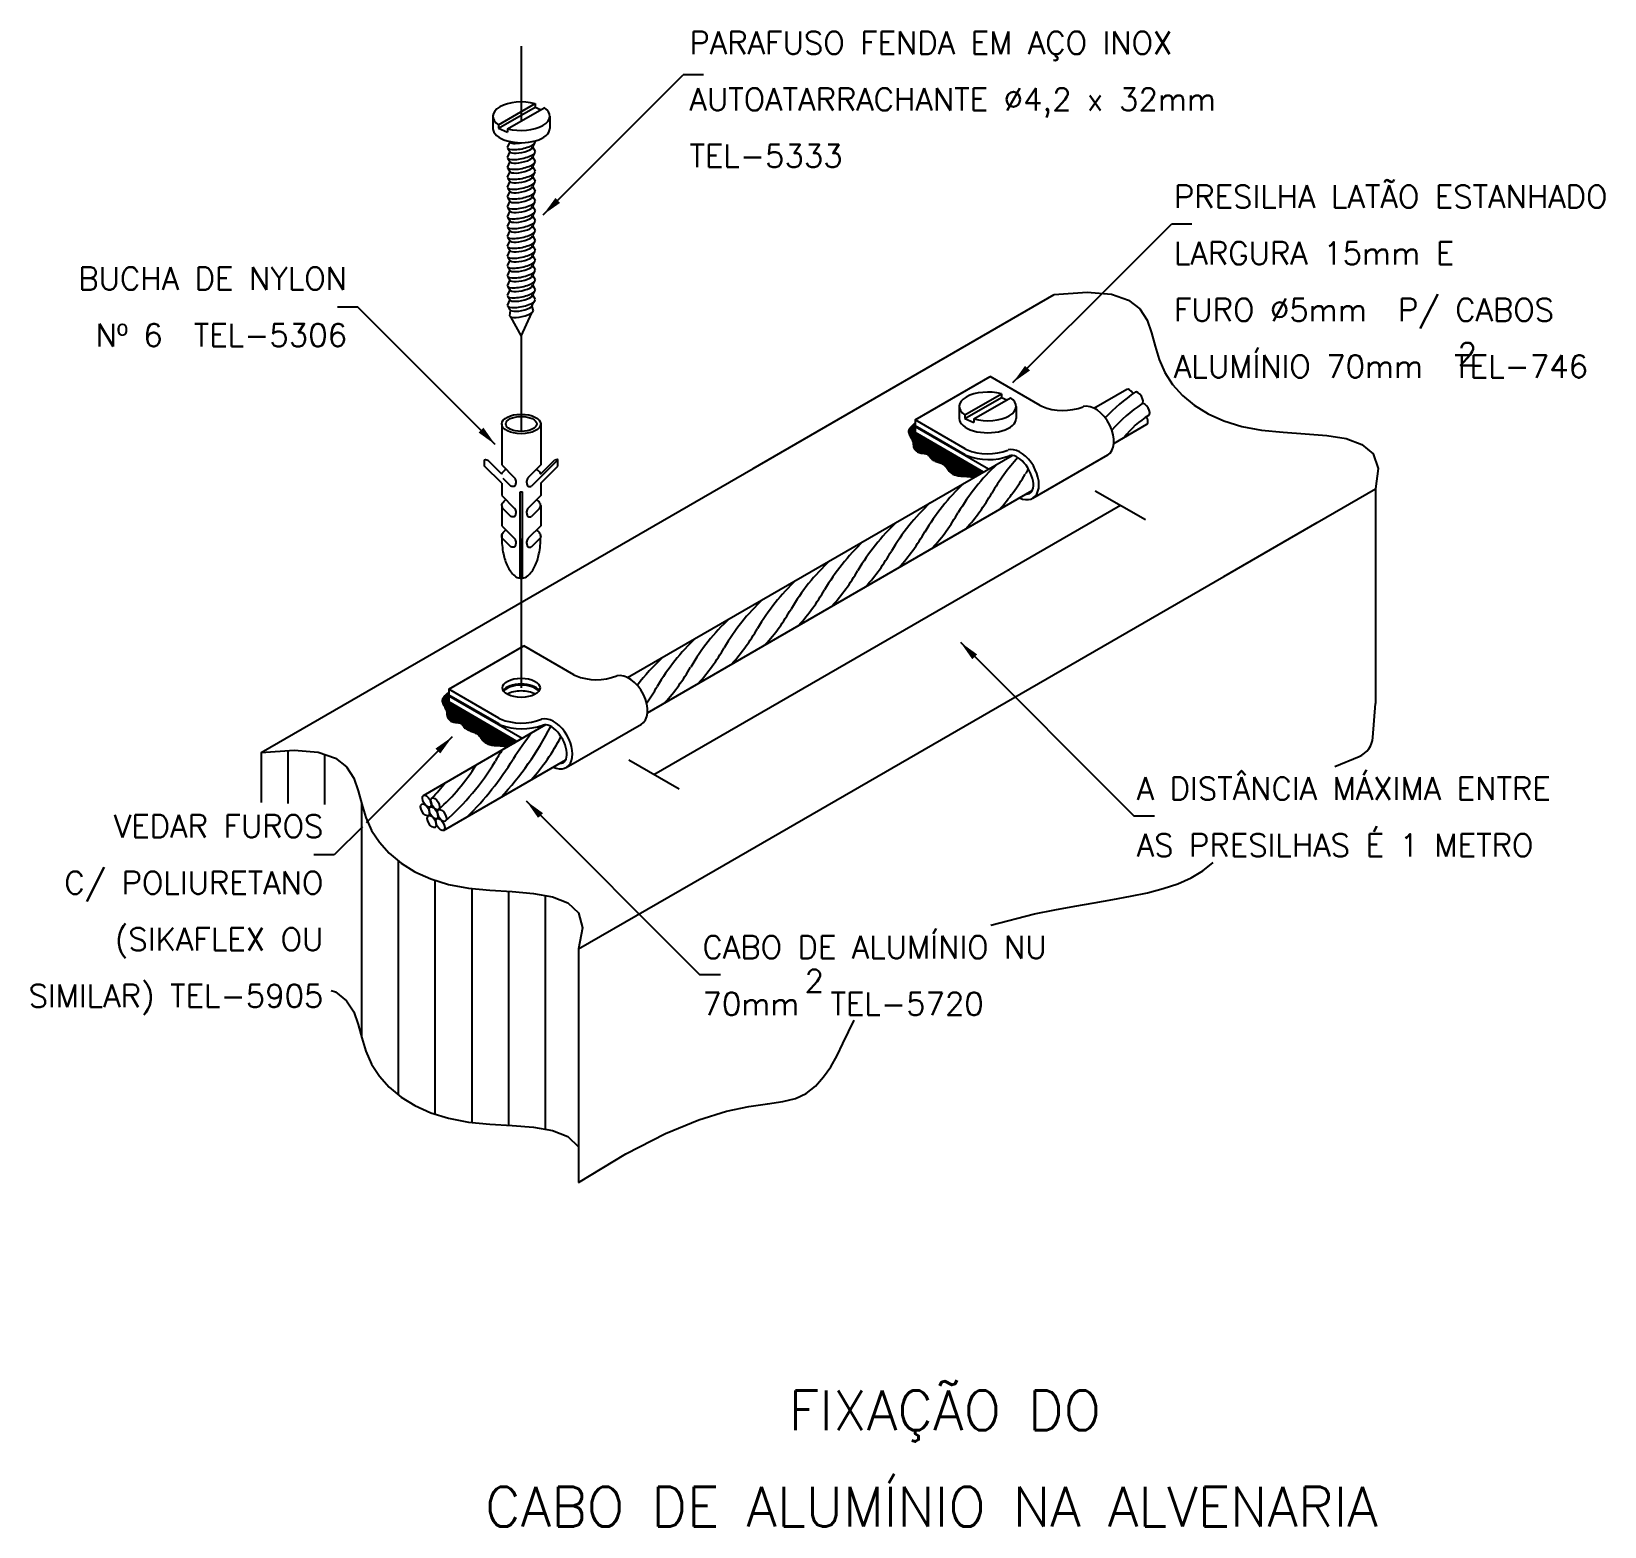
# Model space of a CAD drawing. Header units: millimetres. Extents: x -6503.6 to -6489.7, y -4780.1 to -4766.9.
import ezdxf
from ezdxf.enums import TextEntityAlignment as Align

# ---------------------------------------------------------------- set-up
doc = ezdxf.new("R2010")
doc.units = ezdxf.units.MM
doc.header["$LTSCALE"] = 10
doc.linetypes.add('DASHDOT', pattern=[1, 0.5, -0.25, 0, -0.25])
doc.layers.add('Termotécnica', color=7, linetype='Continuous')
doc.styles.add('r140', font='romans.shx')
doc.styles.add('r80', font='romans.shx')

msp = doc.modelspace()

# ---------------------------------------------------------------- hatches: boundary and pattern name
at = {"layer": 'Termotécnica'}
h = msp.add_hatch(dxfattribs=at)
h.set_pattern_fill('ANSI31', color=1, scale=0.085333, style=0)
h.set_pattern_definition([(45, (-6503.467791, -4783.321899), (-0.007542472, 0.007542472), [])])
h.paths.add_polyline_path([(-6495.752, -4770.364), (-6495.752, -4770.339), (-6495.77, -4770.355), (-6495.784, -4770.37), (-6495.795, -4770.382), (-6495.802, -4770.393), (-6495.807, -4770.402), (-6495.809, -4770.411), (-6495.809, -4770.419), (-6495.808, -4770.427), (-6495.805, -4770.435), (-6495.801, -4770.444), (-6495.796, -4770.453), (-6495.791, -4770.461), (-6495.786, -4770.47), (-6495.782, -4770.479), (-6495.777, -4770.488), (-6495.774, -4770.496), (-6495.771, -4770.505), (-6495.77, -4770.513), (-6495.769, -4770.521), (-6495.768, -4770.529), (-6495.767, -4770.536), (-6495.767, -4770.544), (-6495.765, -4770.551), (-6495.763, -4770.558), (-6495.76, -4770.565), (-6495.756, -4770.572), (-6495.751, -4770.578), (-6495.745, -4770.584), (-6495.739, -4770.589), (-6495.732, -4770.594), (-6495.724, -4770.598), (-6495.715, -4770.601), (-6495.707, -4770.603), (-6495.697, -4770.605), (-6495.688, -4770.606), (-6495.679, -4770.607), (-6495.67, -4770.608), (-6495.662, -4770.609), (-6495.655, -4770.611), (-6495.648, -4770.613), (-6495.643, -4770.615), (-6495.638, -4770.619), (-6495.635, -4770.623), (-6495.631, -4770.627), (-6495.628, -4770.632), (-6495.625, -4770.637), (-6495.621, -4770.642), (-6495.617, -4770.648), (-6495.611, -4770.653), (-6495.605, -4770.658), (-6495.599, -4770.662), (-6495.591, -4770.667), (-6495.583, -4770.671), (-6495.575, -4770.676), (-6495.566, -4770.679), (-6495.558, -4770.683), (-6495.549, -4770.686), (-6495.54, -4770.689), (-6495.531, -4770.692), (-6495.522, -4770.696), (-6495.514, -4770.7), (-6495.505, -4770.704), (-6495.497, -4770.71), (-6495.489, -4770.717), (-6495.482, -4770.725), (-6495.475, -4770.734), (-6495.467, -4770.744), (-6495.46, -4770.754), (-6495.451, -4770.765), (-6495.442, -4770.774), (-6495.431, -4770.783), (-6495.419, -4770.791), (-6495.405, -4770.797), (-6495.389, -4770.802), (-6495.371, -4770.806), (-6495.349, -4770.809), (-6495.324, -4770.811), (-6495.296, -4770.814), (-6495.263, -4770.816), (-6495.226, -4770.819), (-6495.148, -4770.774), (-6495.752, -4770.425), (-6495.752, -4770.374), (-6495.743, -4770.369)])
h = msp.add_hatch(dxfattribs=at)
h.set_pattern_fill('ANSI31', color=1, scale=0.085333, style=0)
h.set_pattern_definition([(45, (-6507.590098, -4785.701914), (-0.007542472, 0.007542472), [])])
h.paths.add_polyline_path([(-6499.874, -4772.744), (-6499.874, -4772.719), (-6499.893, -4772.735), (-6499.907, -4772.75), (-6499.917, -4772.762), (-6499.925, -4772.773), (-6499.929, -4772.782), (-6499.931, -4772.791), (-6499.931, -4772.799), (-6499.93, -4772.807), (-6499.927, -4772.815), (-6499.923, -4772.824), (-6499.919, -4772.833), (-6499.914, -4772.841), (-6499.909, -4772.85), (-6499.904, -4772.859), (-6499.9, -4772.868), (-6499.896, -4772.876), (-6499.894, -4772.885), (-6499.892, -4772.893), (-6499.891, -4772.901), (-6499.89, -4772.909), (-6499.89, -4772.916), (-6499.889, -4772.924), (-6499.888, -4772.931), (-6499.885, -4772.938), (-6499.882, -4772.945), (-6499.878, -4772.952), (-6499.873, -4772.958), (-6499.868, -4772.964), (-6499.861, -4772.969), (-6499.854, -4772.974), (-6499.846, -4772.978), (-6499.838, -4772.981), (-6499.829, -4772.983), (-6499.82, -4772.985), (-6499.81, -4772.986), (-6499.801, -4772.987), (-6499.793, -4772.988), (-6499.784, -4772.989), (-6499.777, -4772.991), (-6499.77, -4772.993), (-6499.765, -4772.995), (-6499.761, -4772.999), (-6499.757, -4773.003), (-6499.754, -4773.007), (-6499.75, -4773.012), (-6499.747, -4773.017), (-6499.743, -4773.022), (-6499.739, -4773.028), (-6499.734, -4773.033), (-6499.728, -4773.038), (-6499.721, -4773.042), (-6499.714, -4773.047), (-6499.706, -4773.051), (-6499.697, -4773.056), (-6499.689, -4773.059), (-6499.68, -4773.063), (-6499.671, -4773.066), (-6499.662, -4773.069), (-6499.653, -4773.072), (-6499.645, -4773.076), (-6499.636, -4773.08), (-6499.628, -4773.084), (-6499.619, -4773.09), (-6499.612, -4773.097), (-6499.604, -4773.105), (-6499.597, -4773.114), (-6499.59, -4773.124), (-6499.582, -4773.134), (-6499.573, -4773.145), (-6499.564, -4773.154), (-6499.553, -4773.163), (-6499.541, -4773.171), (-6499.528, -4773.177), (-6499.512, -4773.182), (-6499.493, -4773.186), (-6499.472, -4773.189), (-6499.447, -4773.191), (-6499.418, -4773.194), (-6499.386, -4773.196), (-6499.348, -4773.199), (-6499.271, -4773.154), (-6499.874, -4772.805), (-6499.874, -4772.754), (-6499.866, -4772.749)])

# ---------------------------------------------------------------- linework, layer by layer
at = {"layer": 'Termotécnica', "color": 1, "linetype": 'DASHDOT'}
for p, q in [((-6499.232, -4767.669), (-6499.232, -4767.009)), ((-6499.233, -4769.572), (-6499.233, -4770.415)), ((-6499.233, -4771.362), (-6499.233, -4772.68))]:
    msp.add_line(p, q, dxfattribs=at)
at = {"layer": 'Termotécnica', "color": 2}
for p, q in [((-6498.309, -4767.769), (-6497.802, -4767.262)), ((-6497.621, -4767.262), (-6497.802, -4767.262)), ((-6499.433, -4767.704), (-6499.111, -4767.517)), ((-6499.111, -4767.517), (-6499.111, -4767.549)), ((-6499.484, -4767.628), (-6499.484, -4767.736)), ((-6499.433, -4767.735), (-6499.111, -4767.549)), ((-6499.354, -4767.739), (-6499.031, -4767.553)), ((-6499.111, -4767.549), (-6499.062, -4767.57)), ((-6498.98, -4767.628), (-6498.98, -4767.736)), ((-6499.433, -4767.704), (-6499.433, -4767.735)), ((-6499.433, -4767.735), (-6499.354, -4767.77)), ((-6499.354, -4767.739), (-6499.354, -4767.77)), ((-6499.039, -4768.499), (-6498.309, -4767.769)), ((-6499.333, -4767.854), (-6499.356, -4767.906)), ((-6499.35, -4767.914), (-6499.333, -4767.941)), ((-6499.115, -4767.866), (-6499.133, -4767.899)), ((-6499.133, -4767.899), (-6499.111, -4767.941)), ((-6499.333, -4767.941), (-6499.356, -4767.993)), ((-6499.333, -4768.028), (-6499.356, -4768.08)), ((-6499.35, -4768.001), (-6499.333, -4768.028)), ((-6499.115, -4767.954), (-6499.133, -4767.986)), ((-6499.133, -4767.986), (-6499.111, -4768.028)), ((-6499.115, -4768.041), (-6499.133, -4768.073)), ((-6499.133, -4768.073), (-6499.111, -4768.115)), ((-6499.333, -4768.116), (-6499.356, -4768.167)), ((-6499.333, -4768.203), (-6499.356, -4768.254)), ((-6499.35, -4768.088), (-6499.333, -4768.116)), ((-6499.35, -4768.175), (-6499.333, -4768.203)), ((-6499.115, -4768.128), (-6499.133, -4768.16)), ((-6499.133, -4768.16), (-6499.111, -4768.202)), ((-6499.115, -4768.215), (-6499.133, -4768.247)), ((-6499.333, -4768.29), (-6499.356, -4768.342)), ((-6499.35, -4768.263), (-6499.333, -4768.29)), ((-6499.35, -4768.35), (-6499.333, -4768.377)), ((-6499.133, -4768.247), (-6499.111, -4768.29)), ((-6499.115, -4768.302), (-6499.133, -4768.335)), ((-6499.133, -4768.335), (-6499.111, -4768.377)), ((-6499.333, -4768.377), (-6499.356, -4768.429)), ((-6499.333, -4768.464), (-6499.356, -4768.516)), ((-6499.35, -4768.437), (-6499.333, -4768.464)), ((-6499.115, -4768.39), (-6499.133, -4768.422)), ((-6499.133, -4768.422), (-6499.111, -4768.464)), ((-6499.115, -4768.477), (-6499.133, -4768.509)), ((-6499.333, -4768.552), (-6499.356, -4768.603)), ((-6499.35, -4768.524), (-6499.333, -4768.552)), ((-6499.35, -4768.611), (-6499.333, -4768.639)), ((-6499.133, -4768.509), (-6499.111, -4768.551)), ((-6499.115, -4768.564), (-6499.133, -4768.596)), ((-6499.133, -4768.596), (-6499.111, -4768.638)), ((-6493.87, -4768.965), (-6493.486, -4768.581)), ((-6493.306, -4768.581), (-6493.486, -4768.581)), ((-6499.333, -4768.639), (-6499.356, -4768.69)), ((-6499.333, -4768.726), (-6499.356, -4768.778)), ((-6499.35, -4768.699), (-6499.333, -4768.726)), ((-6499.115, -4768.651), (-6499.133, -4768.683)), ((-6499.133, -4768.683), (-6499.111, -4768.726)), ((-6499.115, -4768.738), (-6499.133, -4768.771)), ((-6499.133, -4768.771), (-6499.111, -4768.813)), ((-6499.333, -4768.813), (-6499.356, -4768.865)), ((-6499.333, -4768.9), (-6499.356, -4768.952)), ((-6499.35, -4768.786), (-6499.333, -4768.813)), ((-6499.35, -4768.873), (-6499.333, -4768.9)), ((-6499.115, -4768.826), (-6499.133, -4768.858)), ((-6499.133, -4768.858), (-6499.111, -4768.9)), ((-6499.333, -4768.987), (-6499.356, -4769.039)), ((-6499.35, -4768.96), (-6499.333, -4768.987)), ((-6499.35, -4769.047), (-6499.333, -4769.075)), ((-6499.115, -4768.913), (-6499.133, -4768.945)), ((-6499.133, -4768.945), (-6499.111, -4768.987)), ((-6499.115, -4769), (-6499.133, -4769.032)), ((-6499.133, -4769.032), (-6499.111, -4769.074)), ((-6494.887, -4769.982), (-6493.87, -4768.965)), ((-6499.333, -4769.075), (-6499.356, -4769.126)), ((-6499.333, -4769.162), (-6499.356, -4769.214)), ((-6499.35, -4769.134), (-6499.333, -4769.162)), ((-6499.115, -4769.087), (-6499.133, -4769.119)), ((-6499.133, -4769.119), (-6499.111, -4769.162)), ((-6499.115, -4769.174), (-6499.133, -4769.206)), ((-6500.676, -4769.316), (-6500.856, -4769.316)), ((-6500.208, -4769.784), (-6500.676, -4769.316)), ((-6499.333, -4769.249), (-6499.356, -4769.301)), ((-6499.351, -4769.308), (-6499.333, -4769.339)), ((-6499.35, -4769.222), (-6499.333, -4769.249)), ((-6499.139, -4769.309), (-6499.127, -4769.347)), ((-6499.133, -4769.206), (-6499.111, -4769.249)), ((-6499.133, -4769.296), (-6499.118, -4769.265)), ((-6497.184, -4770.741), (-6494.522, -4769.204)), ((-6499.33, -4769.344), (-6499.337, -4769.392)), ((-6499.329, -4769.4), (-6499.233, -4769.572)), ((-6499.233, -4769.572), (-6499.14, -4769.366)), ((-6499.462, -4770.531), (-6500.208, -4769.784)), ((-6495.752, -4770.313), (-6495.088, -4769.93)), ((-6494.645, -4770.185), (-6495.088, -4769.93)), ((-6495.311, -4770.268), (-6494.989, -4770.082)), ((-6495.311, -4770.299), (-6494.989, -4770.113)), ((-6495.232, -4770.303), (-6494.909, -4770.117)), ((-6494.989, -4770.082), (-6494.989, -4770.113)), ((-6494.989, -4770.113), (-6494.94, -4770.135)), ((-6494.171, -4770.21), (-6493.881, -4770.042)), ((-6495.362, -4770.193), (-6495.362, -4770.3)), ((-6495.311, -4770.268), (-6495.311, -4770.299)), ((-6495.311, -4770.299), (-6495.232, -4770.335)), ((-6494.858, -4770.193), (-6494.858, -4770.3)), ((-6499.405, -4770.348), (-6499.405, -4770.71)), ((-6499.061, -4770.348), (-6499.061, -4770.71)), ((-6495.309, -4770.569), (-6495.752, -4770.313)), ((-6495.752, -4770.313), (-6495.752, -4770.364)), ((-6495.309, -4770.62), (-6495.752, -4770.364)), ((-6495.752, -4770.374), (-6495.743, -4770.369)), ((-6495.104, -4770.748), (-6495.752, -4770.374)), ((-6495.752, -4770.374), (-6495.752, -4770.425)), ((-6495.148, -4770.774), (-6495.752, -4770.425)), ((-6495.232, -4770.303), (-6495.232, -4770.335)), ((-6493.994, -4770.52), (-6493.703, -4770.351)), ((-6499.557, -4770.72), (-6499.557, -4770.666)), ((-6499.404, -4770.792), (-6499.527, -4770.669)), ((-6499.405, -4770.71), (-6499.297, -4770.818)), ((-6499.061, -4770.71), (-6499.169, -4770.818)), ((-6499.071, -4770.828), (-6498.909, -4770.666)), ((-6499.062, -4770.792), (-6498.939, -4770.669)), ((-6498.909, -4770.72), (-6498.909, -4770.666)), ((-6498.293, -4772.59), (-6494.893, -4770.626)), ((-6494.712, -4771.005), (-6494.049, -4770.621)), ((-6501.532, -4773.252), (-6497.184, -4770.741)), ((-6499.405, -4770.872), (-6499.557, -4770.72)), ((-6499.396, -4770.828), (-6499.325, -4770.898)), ((-6499.071, -4770.828), (-6499.141, -4770.898)), ((-6499.061, -4770.872), (-6498.909, -4770.72)), ((-6499.405, -4770.872), (-6499.405, -4770.98)), ((-6499.405, -4770.98), (-6499.294, -4771.091)), ((-6499.243, -4770.948), (-6499.223, -4770.948)), ((-6499.243, -4771.711), (-6499.243, -4770.948)), ((-6499.223, -4771.711), (-6499.223, -4770.948)), ((-6499.061, -4770.98), (-6499.172, -4771.091)), ((-6499.061, -4770.872), (-6499.061, -4770.98)), ((-6498.117, -4772.9), (-6494.717, -4770.937)), ((-6493.716, -4771.197), (-6494.159, -4770.941)), ((-6492.199, -4771.22), (-6491.682, -4770.922)), ((-6491.682, -4770.922), (-6491.682, -4772.819)), ((-6499.405, -4771.07), (-6499.405, -4771.248)), ((-6499.396, -4771.096), (-6499.325, -4771.166)), ((-6499.071, -4771.096), (-6499.141, -4771.166)), ((-6499.061, -4771.07), (-6499.061, -4771.248)), ((-6493.937, -4771.069), (-6498.06, -4773.449)), ((-6499.405, -4771.248), (-6499.294, -4771.359)), ((-6499.061, -4771.248), (-6499.172, -4771.359)), ((-6493.022, -4771.695), (-6492.199, -4771.22)), ((-6499.396, -4771.364), (-6499.325, -4771.434)), ((-6499.071, -4771.364), (-6499.141, -4771.434)), ((-6499.243, -4771.515), (-6499.223, -4771.504)), ((-6497.519, -4774.292), (-6493.022, -4771.695)), ((-6499.874, -4772.693), (-6499.211, -4772.31)), ((-6498.768, -4772.565), (-6499.211, -4772.31)), ((-6495.351, -4772.278), (-6493.816, -4773.814)), ((-6499.431, -4772.949), (-6499.874, -4772.693)), ((-6499.874, -4772.693), (-6499.874, -4772.744)), ((-6499.432, -4773), (-6499.874, -4772.744)), ((-6499.874, -4772.754), (-6499.866, -4772.749)), ((-6499.226, -4773.128), (-6499.874, -4772.754)), ((-6499.874, -4772.754), (-6499.874, -4772.805)), ((-6499.271, -4773.154), (-6499.874, -4772.805)), ((-6500.097, -4773.631), (-6499.015, -4773.006)), ((-6498.835, -4773.385), (-6498.171, -4773.001)), ((-6499.842, -4773.113), (-6500.604, -4773.875)), ((-6501.532, -4773.252), (-6501.532, -4773.693)), ((-6499.919, -4773.94), (-6498.839, -4773.317)), ((-6497.838, -4773.577), (-6498.281, -4773.321)), ((-6499.189, -4773.68), (-6497.654, -4775.216)), ((-6500.637, -4773.909), (-6500.885, -4774.156)), ((-6493.635, -4773.814), (-6493.816, -4773.814)), ((-6500.885, -4774.156), (-6501.065, -4774.156)), ((-6500.832, -4774.103), (-6500.866, -4774.137)), ((-6498.726, -4774.988), (-6497.519, -4774.292)), ((-6498.726, -4774.988), (-6498.726, -4777.054)), ((-6497.473, -4775.216), (-6497.654, -4775.216))]:
    msp.add_line(p, q, dxfattribs=at)
at = {"layer": 'Termotécnica', "color": 1}
for p, q in [((-6501.297, -4773.235), (-6501.297, -4773.702)), ((-6500.972, -4773.269), (-6500.972, -4773.713)), ((-6500.646, -4773.691), (-6500.646, -4775.757)), ((-6500.321, -4774.209), (-6500.321, -4776.275)), ((-6499.996, -4774.381), (-6499.996, -4776.447)), ((-6499.671, -4774.454), (-6499.671, -4776.521)), ((-6499.346, -4774.48), (-6499.346, -4776.547)), ((-6499.02, -4774.516), (-6499.02, -4776.583))]:
    msp.add_line(p, q, dxfattribs=at)
at = {"layer": 'Termotécnica', "color": 2}
for points in [[(-6494.522, -4769.204), (-6494.23, -4769.183), (-6494.016, -4769.202), (-6493.865, -4769.254), (-6493.766, -4769.332), (-6493.702, -4769.43), (-6493.662, -4769.542), (-6493.631, -4769.66), (-6493.596, -4769.779), (-6493.545, -4769.892), (-6493.476, -4769.998), (-6493.389, -4770.096), (-6493.284, -4770.183), (-6493.162, -4770.258), (-6493.022, -4770.321), (-6492.864, -4770.37), (-6492.689, -4770.404), (-6492.499, -4770.422), (-6492.303, -4770.434), (-6492.113, -4770.449), (-6491.942, -4770.477), (-6491.802, -4770.529), (-6491.703, -4770.613), (-6491.659, -4770.741), (-6491.682, -4770.922)], [(-6499.557, -4770.666), (-6499.55, -4770.663), (-6499.538, -4770.664), (-6499.527, -4770.669)], [(-6498.928, -4770.664), (-6498.928, -4770.664), (-6498.939, -4770.669)], [(-6498.909, -4770.666), (-6498.909, -4770.666), (-6498.916, -4770.663), (-6498.928, -4770.664)], [(-6499.297, -4770.818), (-6499.295, -4770.822), (-6499.293, -4770.825), (-6499.291, -4770.828), (-6499.289, -4770.83), (-6499.288, -4770.833), (-6499.287, -4770.835), (-6499.286, -4770.836), (-6499.286, -4770.838), (-6499.285, -4770.84), (-6499.284, -4770.841), (-6499.284, -4770.843), (-6499.283, -4770.844), (-6499.283, -4770.845), (-6499.283, -4770.847), (-6499.282, -4770.848), (-6499.282, -4770.849), (-6499.282, -4770.851), (-6499.282, -4770.852), (-6499.282, -4770.853), (-6499.281, -4770.855), (-6499.281, -4770.856), (-6499.281, -4770.858), (-6499.281, -4770.86), (-6499.281, -4770.861), (-6499.281, -4770.863), (-6499.281, -4770.864), (-6499.282, -4770.866), (-6499.282, -4770.868), (-6499.282, -4770.869), (-6499.282, -4770.871), (-6499.282, -4770.873), (-6499.283, -4770.874), (-6499.283, -4770.876), (-6499.283, -4770.877), (-6499.283, -4770.879), (-6499.284, -4770.88), (-6499.284, -4770.882), (-6499.284, -4770.883), (-6499.285, -4770.884), (-6499.285, -4770.886), (-6499.285, -4770.887), (-6499.286, -4770.888), (-6499.286, -4770.89), (-6499.287, -4770.891), (-6499.287, -4770.892), (-6499.288, -4770.893), (-6499.289, -4770.894), (-6499.289, -4770.895), (-6499.29, -4770.896), (-6499.291, -4770.897), (-6499.292, -4770.897), (-6499.292, -4770.898), (-6499.293, -4770.898), (-6499.294, -4770.899), (-6499.295, -4770.899), (-6499.296, -4770.9), (-6499.296, -4770.9), (-6499.297, -4770.9), (-6499.298, -4770.901), (-6499.299, -4770.901), (-6499.3, -4770.901), (-6499.302, -4770.901), (-6499.303, -4770.901), (-6499.304, -4770.902), (-6499.306, -4770.902), (-6499.308, -4770.902), (-6499.31, -4770.902), (-6499.312, -4770.902), (-6499.315, -4770.901), (-6499.318, -4770.9), (-6499.321, -4770.899), (-6499.325, -4770.898)], [(-6499.169, -4770.818), (-6499.172, -4770.822), (-6499.173, -4770.825), (-6499.175, -4770.828), (-6499.177, -4770.83), (-6499.178, -4770.833), (-6499.179, -4770.835), (-6499.18, -4770.836), (-6499.18, -4770.838), (-6499.181, -4770.84), (-6499.182, -4770.841), (-6499.182, -4770.843), (-6499.183, -4770.844), (-6499.183, -4770.845), (-6499.183, -4770.847), (-6499.184, -4770.848), (-6499.184, -4770.849), (-6499.184, -4770.851), (-6499.184, -4770.852), (-6499.184, -4770.853), (-6499.185, -4770.855), (-6499.185, -4770.856), (-6499.185, -4770.858), (-6499.185, -4770.86), (-6499.185, -4770.861), (-6499.185, -4770.863), (-6499.185, -4770.864), (-6499.185, -4770.866), (-6499.184, -4770.868), (-6499.184, -4770.869), (-6499.184, -4770.871), (-6499.184, -4770.873), (-6499.183, -4770.874), (-6499.183, -4770.876), (-6499.183, -4770.877), (-6499.183, -4770.879), (-6499.182, -4770.88), (-6499.182, -4770.882), (-6499.182, -4770.883), (-6499.181, -4770.884), (-6499.181, -4770.886), (-6499.181, -4770.887), (-6499.18, -4770.888), (-6499.18, -4770.89), (-6499.179, -4770.891), (-6499.179, -4770.892), (-6499.178, -4770.893), (-6499.177, -4770.894), (-6499.177, -4770.895), (-6499.176, -4770.896), (-6499.175, -4770.897), (-6499.174, -4770.897), (-6499.174, -4770.898), (-6499.173, -4770.898), (-6499.172, -4770.899), (-6499.171, -4770.899), (-6499.17, -4770.9), (-6499.17, -4770.9), (-6499.169, -4770.9), (-6499.168, -4770.901), (-6499.167, -4770.901), (-6499.166, -4770.901), (-6499.164, -4770.901), (-6499.163, -4770.901), (-6499.162, -4770.902), (-6499.16, -4770.902), (-6499.158, -4770.902), (-6499.156, -4770.902), (-6499.154, -4770.902), (-6499.151, -4770.901), (-6499.148, -4770.9), (-6499.145, -4770.899), (-6499.141, -4770.898)], [(-6499.294, -4771.091), (-6499.293, -4771.093), (-6499.291, -4771.096), (-6499.289, -4771.098), (-6499.288, -4771.101), (-6499.287, -4771.103), (-6499.286, -4771.105), (-6499.286, -4771.106), (-6499.285, -4771.108), (-6499.284, -4771.109), (-6499.284, -4771.111), (-6499.283, -4771.112), (-6499.283, -4771.113), (-6499.283, -4771.115), (-6499.282, -4771.116), (-6499.282, -4771.117), (-6499.282, -4771.119), (-6499.282, -4771.12), (-6499.282, -4771.121), (-6499.281, -4771.123), (-6499.281, -4771.124), (-6499.281, -4771.126), (-6499.281, -4771.128), (-6499.281, -4771.129), (-6499.281, -4771.131), (-6499.281, -4771.132), (-6499.282, -4771.134), (-6499.282, -4771.136), (-6499.282, -4771.137), (-6499.282, -4771.139), (-6499.282, -4771.141), (-6499.283, -4771.142), (-6499.283, -4771.144), (-6499.283, -4771.145), (-6499.283, -4771.147), (-6499.284, -4771.148), (-6499.284, -4771.15), (-6499.284, -4771.151), (-6499.285, -4771.152), (-6499.285, -4771.154), (-6499.285, -4771.155), (-6499.286, -4771.156), (-6499.286, -4771.158), (-6499.287, -4771.159), (-6499.287, -4771.16), (-6499.288, -4771.161), (-6499.289, -4771.162), (-6499.289, -4771.163), (-6499.29, -4771.164), (-6499.291, -4771.165), (-6499.292, -4771.165), (-6499.292, -4771.166), (-6499.293, -4771.167), (-6499.294, -4771.167), (-6499.295, -4771.167), (-6499.296, -4771.168), (-6499.296, -4771.168), (-6499.297, -4771.168), (-6499.298, -4771.169), (-6499.299, -4771.169), (-6499.3, -4771.169), (-6499.302, -4771.169), (-6499.303, -4771.169), (-6499.304, -4771.17), (-6499.306, -4771.17), (-6499.308, -4771.17), (-6499.31, -4771.17), (-6499.312, -4771.17), (-6499.315, -4771.169), (-6499.318, -4771.168), (-6499.321, -4771.167), (-6499.325, -4771.166)], [(-6499.172, -4771.091), (-6499.173, -4771.093), (-6499.175, -4771.096), (-6499.177, -4771.098), (-6499.178, -4771.101), (-6499.179, -4771.103), (-6499.18, -4771.105), (-6499.18, -4771.106), (-6499.181, -4771.108), (-6499.182, -4771.109), (-6499.182, -4771.111), (-6499.183, -4771.112), (-6499.183, -4771.113), (-6499.183, -4771.115), (-6499.184, -4771.116), (-6499.184, -4771.117), (-6499.184, -4771.119), (-6499.184, -4771.12), (-6499.184, -4771.121), (-6499.185, -4771.123), (-6499.185, -4771.124), (-6499.185, -4771.126), (-6499.185, -4771.128), (-6499.185, -4771.129), (-6499.185, -4771.131), (-6499.185, -4771.132), (-6499.185, -4771.134), (-6499.184, -4771.136), (-6499.184, -4771.137), (-6499.184, -4771.139), (-6499.184, -4771.141), (-6499.183, -4771.142), (-6499.183, -4771.144), (-6499.183, -4771.145), (-6499.183, -4771.147), (-6499.182, -4771.148), (-6499.182, -4771.15), (-6499.182, -4771.151), (-6499.181, -4771.152), (-6499.181, -4771.154), (-6499.181, -4771.155), (-6499.18, -4771.156), (-6499.18, -4771.158), (-6499.179, -4771.159), (-6499.179, -4771.16), (-6499.178, -4771.161), (-6499.177, -4771.162), (-6499.177, -4771.163), (-6499.176, -4771.164), (-6499.175, -4771.165), (-6499.174, -4771.165), (-6499.174, -4771.166), (-6499.173, -4771.167), (-6499.172, -4771.167), (-6499.171, -4771.167), (-6499.17, -4771.168), (-6499.17, -4771.168), (-6499.169, -4771.168), (-6499.168, -4771.169), (-6499.167, -4771.169), (-6499.166, -4771.169), (-6499.164, -4771.169), (-6499.163, -4771.169), (-6499.162, -4771.17), (-6499.16, -4771.17), (-6499.158, -4771.17), (-6499.156, -4771.17), (-6499.154, -4771.17), (-6499.151, -4771.169), (-6499.148, -4771.168), (-6499.145, -4771.167), (-6499.141, -4771.166)], [(-6499.294, -4771.359), (-6499.293, -4771.361), (-6499.291, -4771.364), (-6499.289, -4771.366), (-6499.288, -4771.369), (-6499.287, -4771.371), (-6499.286, -4771.373), (-6499.286, -4771.374), (-6499.285, -4771.376), (-6499.284, -4771.377), (-6499.284, -4771.379), (-6499.283, -4771.38), (-6499.283, -4771.381), (-6499.283, -4771.383), (-6499.282, -4771.384), (-6499.282, -4771.385), (-6499.282, -4771.387), (-6499.282, -4771.388), (-6499.282, -4771.389), (-6499.281, -4771.391), (-6499.281, -4771.392), (-6499.281, -4771.394), (-6499.281, -4771.396), (-6499.281, -4771.397), (-6499.281, -4771.399), (-6499.281, -4771.4), (-6499.282, -4771.402), (-6499.282, -4771.404), (-6499.282, -4771.405), (-6499.282, -4771.407), (-6499.282, -4771.409), (-6499.283, -4771.41), (-6499.283, -4771.412), (-6499.283, -4771.413), (-6499.283, -4771.415), (-6499.284, -4771.416), (-6499.284, -4771.418), (-6499.284, -4771.419), (-6499.285, -4771.421), (-6499.285, -4771.422), (-6499.285, -4771.423), (-6499.286, -4771.424), (-6499.286, -4771.426), (-6499.287, -4771.427), (-6499.287, -4771.428), (-6499.288, -4771.429), (-6499.289, -4771.43), (-6499.289, -4771.431), (-6499.29, -4771.432), (-6499.291, -4771.433), (-6499.292, -4771.433), (-6499.292, -4771.434), (-6499.293, -4771.435), (-6499.294, -4771.435), (-6499.295, -4771.435), (-6499.296, -4771.436), (-6499.296, -4771.436), (-6499.297, -4771.437), (-6499.298, -4771.437), (-6499.299, -4771.437), (-6499.3, -4771.437), (-6499.302, -4771.437), (-6499.303, -4771.438), (-6499.304, -4771.438), (-6499.306, -4771.438), (-6499.308, -4771.438), (-6499.31, -4771.438), (-6499.312, -4771.438), (-6499.315, -4771.437), (-6499.318, -4771.436), (-6499.321, -4771.435), (-6499.325, -4771.434)], [(-6499.172, -4771.359), (-6499.175, -4771.364), (-6499.177, -4771.366), (-6499.178, -4771.369), (-6499.179, -4771.371), (-6499.18, -4771.373), (-6499.18, -4771.374), (-6499.181, -4771.376), (-6499.182, -4771.377), (-6499.182, -4771.379), (-6499.183, -4771.38), (-6499.183, -4771.381), (-6499.183, -4771.383), (-6499.184, -4771.384), (-6499.184, -4771.385), (-6499.184, -4771.387), (-6499.184, -4771.388), (-6499.184, -4771.389), (-6499.185, -4771.391), (-6499.185, -4771.392), (-6499.185, -4771.394), (-6499.185, -4771.396), (-6499.185, -4771.397), (-6499.185, -4771.399), (-6499.185, -4771.4), (-6499.185, -4771.402), (-6499.184, -4771.404), (-6499.184, -4771.405), (-6499.184, -4771.407), (-6499.184, -4771.409), (-6499.183, -4771.41), (-6499.183, -4771.412), (-6499.183, -4771.413), (-6499.183, -4771.415), (-6499.182, -4771.416), (-6499.182, -4771.418), (-6499.182, -4771.419), (-6499.181, -4771.421), (-6499.181, -4771.422), (-6499.181, -4771.423), (-6499.18, -4771.424), (-6499.18, -4771.426), (-6499.179, -4771.427), (-6499.179, -4771.428), (-6499.178, -4771.429), (-6499.177, -4771.43), (-6499.177, -4771.431), (-6499.176, -4771.432), (-6499.175, -4771.433), (-6499.174, -4771.433), (-6499.174, -4771.434), (-6499.173, -4771.435), (-6499.172, -4771.435), (-6499.171, -4771.435), (-6499.17, -4771.436), (-6499.17, -4771.436), (-6499.169, -4771.437), (-6499.168, -4771.437), (-6499.167, -4771.437), (-6499.166, -4771.437), (-6499.164, -4771.437), (-6499.163, -4771.438), (-6499.162, -4771.438), (-6499.16, -4771.438), (-6499.158, -4771.438), (-6499.156, -4771.438), (-6499.154, -4771.438), (-6499.151, -4771.437), (-6499.148, -4771.436), (-6499.145, -4771.435), (-6499.141, -4771.434)], [(-6501.532, -4773.252), (-6501.241, -4773.231), (-6501.027, -4773.25), (-6500.876, -4773.302), (-6500.776, -4773.38), (-6500.713, -4773.478), (-6500.673, -4773.59), (-6500.642, -4773.708), (-6500.607, -4773.827), (-6500.556, -4773.94), (-6500.487, -4774.046), (-6500.4, -4774.143), (-6500.295, -4774.231), (-6500.173, -4774.306), (-6500.033, -4774.369), (-6499.875, -4774.418), (-6499.7, -4774.451), (-6499.51, -4774.47), (-6499.314, -4774.482), (-6499.126, -4774.498), (-6498.957, -4774.527), (-6498.821, -4774.581), (-6498.728, -4774.669), (-6498.692, -4774.801), (-6498.726, -4774.988)], [(-6495.083, -4774.777), (-6494.696, -4774.679), (-6494.517, -4774.643), (-6494.341, -4774.61), (-6494.17, -4774.58), (-6494.005, -4774.552), (-6493.847, -4774.523), (-6493.698, -4774.491), (-6493.558, -4774.455), (-6493.429, -4774.412), (-6493.312, -4774.36), (-6493.208, -4774.298), (-6493.117, -4774.224)], [(-6500.914, -4775.355), (-6500.876, -4775.368), (-6500.776, -4775.446), (-6500.713, -4775.545), (-6500.673, -4775.656), (-6500.642, -4775.774), (-6500.607, -4775.893), (-6500.556, -4776.006), (-6500.487, -4776.113), (-6500.4, -4776.21), (-6500.295, -4776.297), (-6500.173, -4776.373), (-6500.033, -4776.436), (-6499.875, -4776.484), (-6499.7, -4776.518), (-6499.51, -4776.536), (-6499.314, -4776.548), (-6499.126, -4776.564), (-6498.957, -4776.594), (-6498.821, -4776.647), (-6498.726, -4776.738)], [(-6498.726, -4777.054), (-6498.309, -4776.8), (-6497.957, -4776.62), (-6497.663, -4776.499), (-6497.42, -4776.423), (-6497.22, -4776.381), (-6497.056, -4776.357), (-6496.922, -4776.338), (-6496.81, -4776.311), (-6496.715, -4776.265), (-6496.632, -4776.2), (-6496.561, -4776.12), (-6496.498, -4776.029), (-6496.442, -4775.929), (-6496.39, -4775.825), (-6496.34, -4775.72), (-6496.291, -4775.617)]]:
    msp.add_lwpolyline(points, dxfattribs=at)
at = {"layer": 'Termotécnica', "color": 1}
for points in [[(-6495.752, -4770.339), (-6495.77, -4770.355), (-6495.784, -4770.37), (-6495.795, -4770.382), (-6495.802, -4770.393), (-6495.807, -4770.402), (-6495.809, -4770.411), (-6495.809, -4770.419), (-6495.808, -4770.427), (-6495.805, -4770.435), (-6495.801, -4770.444), (-6495.796, -4770.453), (-6495.791, -4770.461), (-6495.786, -4770.47), (-6495.782, -4770.479), (-6495.777, -4770.488), (-6495.774, -4770.496), (-6495.771, -4770.505), (-6495.77, -4770.513), (-6495.769, -4770.521), (-6495.768, -4770.529), (-6495.767, -4770.536), (-6495.767, -4770.544), (-6495.765, -4770.551), (-6495.763, -4770.558), (-6495.76, -4770.565), (-6495.756, -4770.572), (-6495.751, -4770.578), (-6495.745, -4770.584), (-6495.739, -4770.589), (-6495.732, -4770.594), (-6495.724, -4770.598), (-6495.715, -4770.601), (-6495.707, -4770.603), (-6495.697, -4770.605), (-6495.688, -4770.606), (-6495.679, -4770.607), (-6495.67, -4770.608), (-6495.662, -4770.609), (-6495.655, -4770.611), (-6495.648, -4770.613), (-6495.643, -4770.615), (-6495.638, -4770.619), (-6495.635, -4770.623), (-6495.631, -4770.627), (-6495.628, -4770.632), (-6495.625, -4770.637), (-6495.621, -4770.642), (-6495.617, -4770.648), (-6495.611, -4770.653), (-6495.605, -4770.658), (-6495.599, -4770.662), (-6495.591, -4770.667), (-6495.583, -4770.671), (-6495.575, -4770.676), (-6495.566, -4770.679), (-6495.558, -4770.683), (-6495.549, -4770.686), (-6495.54, -4770.689), (-6495.531, -4770.692), (-6495.522, -4770.696), (-6495.514, -4770.7), (-6495.505, -4770.704), (-6495.497, -4770.71), (-6495.489, -4770.717), (-6495.482, -4770.725), (-6495.475, -4770.734), (-6495.467, -4770.744), (-6495.46, -4770.754), (-6495.451, -4770.765), (-6495.442, -4770.774), (-6495.431, -4770.783), (-6495.419, -4770.791), (-6495.405, -4770.797), (-6495.389, -4770.802), (-6495.371, -4770.806), (-6495.349, -4770.809), (-6495.324, -4770.811), (-6495.296, -4770.814), (-6495.263, -4770.816), (-6495.226, -4770.819)], [(-6499.874, -4772.719), (-6499.893, -4772.735), (-6499.907, -4772.75), (-6499.917, -4772.762), (-6499.925, -4772.773), (-6499.929, -4772.782), (-6499.931, -4772.791), (-6499.931, -4772.799), (-6499.93, -4772.807), (-6499.927, -4772.815), (-6499.923, -4772.824), (-6499.919, -4772.833), (-6499.914, -4772.841), (-6499.909, -4772.85), (-6499.904, -4772.859), (-6499.9, -4772.868), (-6499.896, -4772.876), (-6499.894, -4772.885), (-6499.892, -4772.893), (-6499.891, -4772.901), (-6499.89, -4772.909), (-6499.89, -4772.916), (-6499.889, -4772.924), (-6499.888, -4772.931), (-6499.885, -4772.938), (-6499.882, -4772.945), (-6499.878, -4772.952), (-6499.873, -4772.958), (-6499.868, -4772.964), (-6499.861, -4772.969), (-6499.854, -4772.974), (-6499.846, -4772.978), (-6499.838, -4772.981), (-6499.829, -4772.983), (-6499.82, -4772.985), (-6499.81, -4772.986), (-6499.801, -4772.987), (-6499.793, -4772.988), (-6499.784, -4772.989), (-6499.777, -4772.991), (-6499.77, -4772.993), (-6499.765, -4772.995), (-6499.761, -4772.999), (-6499.757, -4773.003), (-6499.754, -4773.007), (-6499.75, -4773.012), (-6499.747, -4773.017), (-6499.743, -4773.022), (-6499.739, -4773.028), (-6499.734, -4773.033), (-6499.728, -4773.038), (-6499.721, -4773.042), (-6499.714, -4773.047), (-6499.706, -4773.051), (-6499.697, -4773.056), (-6499.689, -4773.059), (-6499.68, -4773.063), (-6499.671, -4773.066), (-6499.662, -4773.069), (-6499.653, -4773.072), (-6499.645, -4773.076), (-6499.636, -4773.08), (-6499.628, -4773.084), (-6499.619, -4773.09), (-6499.612, -4773.097), (-6499.604, -4773.105), (-6499.597, -4773.114), (-6499.59, -4773.124), (-6499.582, -4773.134), (-6499.573, -4773.145), (-6499.564, -4773.154), (-6499.553, -4773.163), (-6499.541, -4773.171), (-6499.528, -4773.177), (-6499.512, -4773.182), (-6499.493, -4773.186), (-6499.472, -4773.189), (-6499.447, -4773.191), (-6499.418, -4773.194), (-6499.386, -4773.196), (-6499.348, -4773.199)]]:
    msp.add_lwpolyline(points, dxfattribs=at)
at = {"layer": 'Termotécnica', "color": 2}
for points in [[(-6499.404, -4770.792, -0.122515), (-6499.394, -4770.772, -0.074458), (-6499.367, -4770.748)], [(-6499.062, -4770.792, 0.122515), (-6499.072, -4770.772, 0.074458), (-6499.099, -4770.748)], [(-6499.405, -4771.07, -0.174705), (-6499.394, -4771.041, -0.071912), (-6499.368, -4771.017)], [(-6499.405, -4771.07, 0), (-6499.405, -4771.07, 0.18907), (-6499.396, -4771.096)], [(-6499.061, -4771.07, 0.174705), (-6499.072, -4771.041, 0.071912), (-6499.098, -4771.017)], [(-6499.071, -4771.096, 0.138404), (-6499.061, -4771.07)], [(-6499.405, -4771.338, -0.174705), (-6499.394, -4771.309, -0.071912), (-6499.368, -4771.285)], [(-6499.404, -4771.333, 0.000135), (-6499.405, -4771.332, 0.005298), (-6499.405, -4771.349, 0.048405), (-6499.391, -4771.496, 0.062165), (-6499.355, -4771.606, 0.102796), (-6499.291, -4771.69, 0.153617), (-6499.243, -4771.711, 0.181773)], [(-6499.398, -4771.361, -0.138405), (-6499.405, -4771.338, -0.174705)], [(-6499.223, -4771.711), (-6499.223, -4771.711, 0.153617), (-6499.176, -4771.69, 0.102796), (-6499.112, -4771.606, 0.062165), (-6499.076, -4771.496, 0.048405), (-6499.061, -4771.349, 0.005298), (-6499.061, -4771.332, 0.000061), (-6499.062, -4771.333)], [(-6499.061, -4771.338, 0.174705), (-6499.072, -4771.309, 0.071912), (-6499.098, -4771.285)], [(-6499.061, -4771.338, -0.195135), (-6499.071, -4771.364)], [(-6499.061, -4771.332), (-6499.061, -4771.332, 0.000061), (-6499.062, -4771.333)], [(-6492.043, -4773.377), (-6491.827, -4773.287, 0.281725), (-6491.705, -4773.118), (-6491.682, -4772.819)]]:
    msp.add_lwpolyline(points, format="xyb", dxfattribs=at)
msp.add_lwpolyline([(-6499.396, -4771.364, -0.021127), (-6499.398, -4771.361, -0.170198)], format="xyb", close=True, dxfattribs=at)
at = {"layer": 'Termotécnica', "color": 1}
for centre, radius, start, end in [((-6492.723, -4771.586), 1.867, 125.5176, 136.2473), ((-6492.876, -4771.553), 1.858, 132.9609, 133.8827), ((-6492.979, -4771.315), 1.379, 123.8813, 138.5267), ((-6493.303, -4770.915), 0.749, 120.9836, 143.2672), ((-6493.763, -4772.065), 1.858, 132.9609, 149.8631), ((-6493.467, -4771.894), 1.858, 137.773, 149.8631), ((-6496.348, -4769.889), 1.81, 317.8403, 330.1267), ((-6493.171, -4771.723), 1.858, 148.2479, 149.8631), ((-6494.058, -4772.236), 1.858, 132.9609, 149.8631), ((-6496.644, -4770.059), 1.81, 317.8403, 330.1267), ((-6494.354, -4772.406), 1.858, 132.9609, 149.8631), ((-6496.94, -4770.23), 1.81, 317.8403, 330.1267), ((-6494.65, -4772.577), 1.858, 132.9609, 149.8631), ((-6494.945, -4772.748), 1.858, 132.9609, 149.8631), ((-6497.235, -4770.401), 1.81, 317.8403, 330.1267), ((-6497.531, -4770.572), 1.81, 317.8403, 330.1267), ((-6495.241, -4772.918), 1.858, 132.9609, 149.8631), ((-6497.827, -4770.742), 1.81, 317.8403, 330.1267), ((-6495.537, -4773.089), 1.858, 132.9609, 149.8631), ((-6498.122, -4770.913), 1.81, 317.8403, 330.1267), ((-6495.832, -4773.26), 1.858, 132.9609, 149.8631), ((-6496.128, -4773.43), 1.858, 132.9609, 149.8631), ((-6498.418, -4771.084), 1.81, 317.8403, 330.1267), ((-6496.424, -4773.601), 1.858, 132.9609, 149.8631), ((-6498.714, -4771.254), 1.81, 317.8403, 330.1267), ((-6499.009, -4771.425), 1.81, 317.8403, 330.1267), ((-6496.719, -4773.772), 1.858, 132.9609, 143.173), ((-6499.305, -4771.596), 1.81, 317.8403, 330.1267), ((-6497.015, -4773.943), 1.858, 132.9609, 133.3361), ((-6499.601, -4771.767), 1.81, 324.6359, 330.1267), ((-6501.422, -4771.768), 2.752, 316.8877, 332.8996), ((-6496.427, -4775.159), 3.42, 142.5428, 147.3042), ((-6500.488, -4772.279), 1.81, 317.8403, 332.5299), ((-6501.323, -4772.22), 2.166, 310.883, 329.117), ((-6501.649, -4771.859), 2.758, 314.7103, 328.2103), ((-6497.646, -4774.41), 2.114, 146.0117, 149.3417), ((-6500.192, -4772.108), 1.81, 317.8403, 318.5696), ((-6501.106, -4772.461), 1.727, 311.4044, 328.5956), ((-6502.249, -4771.562), 3.056, 316.7715, 320.1887)]:
    msp.add_arc(centre, radius, start, end, dxfattribs=at)
at = {"layer": 'Termotécnica', "color": 2}
for centre, radius, start, end in [((-6494.594, -4770.097), 0.102, 240, 247.997), ((-6494.446, -4769.735), 0.494, 247.7969, 291.2276), ((-6495.258, -4770.48), 0.102, 240, 247.997), ((-6495.11, -4770.118), 0.494, 247.7969, 291.2276), ((-6495.258, -4770.531), 0.102, 240, 248.5068), ((-6495.103, -4770.137), 0.526, 248.5068, 290.335), ((-6498.716, -4772.477), 0.102, 240, 247.997), ((-6498.568, -4772.115), 0.494, 247.7969, 291.2276), ((-6499.381, -4772.911), 0.102, 240, 248.5068), ((-6499.38, -4772.86), 0.102, 240, 247.997), ((-6499.232, -4772.498), 0.494, 247.7969, 291.2276), ((-6499.225, -4772.517), 0.526, 248.5068, 290.335)]:
    msp.add_arc(centre, radius, start, end, dxfattribs=at)
for centre, major_axis, ratio, start_param, end_param in [((-6499.232, -4767.628), (-0.252, 0), 0.500279, 4.209434, 6.927858), ((-6499.232, -4767.628), (-0.252, 0), 0.500279, 1.067604, 3.786429), ((-6499.232, -4767.736), (-0.252, 0), 0.500279, 0, 3.141593), ((-6495.11, -4770.193), (-0.252, 0), 0.500279, 4.209434, 6.927858), ((-6495.11, -4770.193), (-0.252, 0), 0.500279, 1.067604, 3.786429), ((-6493.852, -4770.094), (-0.0298, 0.0517), 0.509483, 4.765756, 6.283185), ((-6493.777, -4770.119), (-0.0298, 0.0517), 0.509483, 3.143946, 6.283185), ((-6493.718, -4770.221), (-0.0298, 0.0517), 0.509483, 3.141593, 6.283185), ((-6495.11, -4770.3), (-0.252, 0), 0.500279, 0, 3.141593), ((-6494.169, -4770.413), (-0.12, 0.209), 0.613222, 3.119686, 6.12017), ((-6493.733, -4770.3), (-0.0298, 0.0517), 0.509483, 3.141593, 4.783167), ((-6494.833, -4770.796), (-0.12, 0.209), 0.613222, 2.412178, 6.12017), ((-6494.832, -4770.797), (-0.094, 0.164), 0.509483, 2.828296, 6.206799), ((-6499.233, -4772.731), (-0.166, 0), 0.509483, 3.446392, 5.981093), ((-6499.233, -4772.741), (-0.166, 0), 0.509483, 3.513376, 5.911341), ((-6498.291, -4772.793), (-0.12, 0.209), 0.613222, 3.119686, 6.12017), ((-6499.233, -4772.793), (-0.166, 0), 0.509483, 3.869331, 5.556419), ((-6498.955, -4773.176), (-0.12, 0.209), 0.613222, 2.412178, 6.12017), ((-6498.955, -4773.177), (-0.094, 0.164), 0.509483, 2.828296, 6.206799)]:
    msp.add_ellipse(centre, major_axis=major_axis, ratio=ratio, start_param=start_param, end_param=end_param, dxfattribs=at)
at = {"layer": 'Termotécnica', "color": 1}
for centre, major_axis, ratio, end_param in [((-6499.233, -4767.88), (-0.123, -0.026), 0.286066, 3.141593), ((-6499.233, -4767.833), (-0.1, -0.021), 0.283809, 1.542964), ((-6499.233, -4767.92), (-0.1, -0.021), 0.283809, 3.141593), ((-6499.233, -4767.967), (-0.123, -0.026), 0.286066, 3.141593), ((-6499.233, -4768.054), (-0.123, -0.026), 0.286066, 3.141593), ((-6499.233, -4768.007), (-0.1, -0.021), 0.283809, 3.141593), ((-6499.233, -4768.095), (-0.1, -0.021), 0.283809, 3.141593), ((-6499.233, -4768.142), (-0.123, -0.026), 0.286066, 3.141593), ((-6499.233, -4768.229), (-0.123, -0.026), 0.286066, 3.141593), ((-6499.233, -4768.182), (-0.1, -0.021), 0.283809, 3.141593), ((-6499.233, -4768.316), (-0.123, -0.026), 0.286066, 3.141593), ((-6499.233, -4768.269), (-0.1, -0.021), 0.283809, 3.141593), ((-6499.233, -4768.357), (-0.1, -0.021), 0.283809, 3.141593), ((-6499.233, -4768.404), (-0.123, -0.026), 0.286066, 3.141593), ((-6499.233, -4768.491), (-0.123, -0.026), 0.286066, 3.141593), ((-6499.233, -4768.444), (-0.1, -0.021), 0.283809, 3.141593), ((-6499.233, -4768.577), (-0.123, -0.026), 0.286066, 3.141593), ((-6499.233, -4768.531), (-0.1, -0.021), 0.283809, 3.141593), ((-6499.233, -4768.617), (-0.1, -0.021), 0.283809, 3.141593), ((-6499.233, -4768.665), (-0.123, -0.026), 0.286066, 3.141593), ((-6499.233, -4768.752), (-0.123, -0.026), 0.286066, 3.141593), ((-6499.233, -4768.705), (-0.1, -0.021), 0.283809, 3.141593), ((-6499.233, -4768.792), (-0.1, -0.021), 0.283809, 3.141593), ((-6499.233, -4768.839), (-0.123, -0.026), 0.286066, 3.141593), ((-6499.233, -4768.927), (-0.123, -0.026), 0.286066, 3.141593), ((-6499.233, -4768.88), (-0.1, -0.021), 0.283809, 3.141593), ((-6499.233, -4769.014), (-0.123, -0.026), 0.286066, 3.141593), ((-6499.233, -4768.967), (-0.1, -0.021), 0.283809, 3.141593), ((-6499.233, -4769.054), (-0.1, -0.021), 0.283809, 3.141593), ((-6499.233, -4769.101), (-0.123, -0.026), 0.286066, 3.141593), ((-6499.233, -4769.189), (-0.123, -0.026), 0.286066, 3.141593), ((-6499.233, -4769.142), (-0.1, -0.021), 0.283809, 3.141593), ((-6499.233, -4769.276), (-0.123, -0.026), 0.286066, 3.141593), ((-6499.233, -4769.229), (-0.1, -0.021), 0.283809, 3.141593), ((-6499.233, -4769.317), (-0.1, -0.021), 0.283809, 3.141593), ((-6499.232, -4769.37), (-0.104, -0.022), 0.283809, 3.141593)]:
    msp.add_ellipse(centre, major_axis=major_axis, ratio=ratio, start_param=0, end_param=end_param, dxfattribs=at)
at = {"layer": 'Termotécnica', "color": 2}
for centre, major_axis, ratio in [((-6499.233, -4770.348), (-0.172, 0), 0.500279), ((-6499.233, -4770.348), (-0.137, 0), 0.484856), ((-6499.233, -4772.68), (0.166, 0), 0.509483), ((-6500.067, -4773.683), (-0.0298, 0.0517), 0.509483), ((-6500.083, -4773.759), (-0.0298, 0.0517), 0.509483), ((-6500.008, -4773.785), (-0.0298, 0.0517), 0.509483), ((-6499.994, -4773.705), (-0.0298, 0.0517), 0.509483), ((-6499.934, -4773.808), (-0.0298, 0.0517), 0.509483), ((-6500.024, -4773.862), (-0.0298, 0.0517), 0.509483), ((-6499.949, -4773.888), (-0.0298, 0.0517), 0.509483)]:
    msp.add_ellipse(centre, major_axis=major_axis, ratio=ratio, dxfattribs=at)
for points in [[(-6498.889, -4768.394), (-6498.931, -4768.351), (-6499.039, -4768.499)], [(-6494.737, -4769.876), (-6494.78, -4769.834), (-6494.887, -4769.982)], [(-6499.567, -4770.381), (-6499.61, -4770.424), (-6499.462, -4770.531)], [(-6495.246, -4772.428), (-6495.203, -4772.385), (-6495.351, -4772.278)], [(-6499.992, -4773.218), (-6499.949, -4773.261), (-6499.842, -4773.113)], [(-6499.084, -4773.83), (-6499.041, -4773.788), (-6499.189, -4773.68)]]:
    msp.add_solid(points, dxfattribs=at)

# ---------------------------------------------------------------- texts
at = {"layer": 'Termotécnica', "color": 2, "style": 'r80'}
for s, p in [('PARAFUSO FENDA EM AÇO INOX', (-6497.746, -4767.079)), ('AUTOATARRACHANTE %%C4,2 x 32mm', (-6497.746, -4767.579)), ('TEL-5333', (-6497.746, -4768.079)), ('PRESILHA LATÃO ESTANHADO', (-6493.464, -4768.439)), ('LARGURA 15mm E', (-6493.464, -4768.939)), ('FURO %%C5mm  P/ CABOS', (-6493.464, -4769.439)), ('ALUMÍNIO 70mm  TEL-746', (-6493.464, -4769.939)), ('2', (-6490.956, -4769.831)), ('A DISTÂNCIA MÁXIMA ENTRE', (-6493.793, -4773.671)), ('AS PRESILHAS É 1 METRO', (-6493.793, -4774.171)), ('CABO DE ALUMÍNIO NU', (-6497.631, -4775.073)), ('2', (-6496.729, -4775.371)), ('70mm  TEL-5720', (-6497.631, -4775.573))]:
    msp.add_text(s, height=0.2, dxfattribs=at).set_placement(p)
for s, p in [('BUCHA DE NYLON', (-6500.773, -4769.163)), ('Nº 6  TEL-5306', (-6500.773, -4769.663)), ('VEDAR FUROS', (-6500.982, -4774.003)), ('C/ POLIURETANO', (-6500.982, -4774.503)), ('(SIKAFLEX OU', (-6500.982, -4775.003)), ('SIMILAR) TEL-5905', (-6500.982, -4775.503))]:
    msp.add_text(s, height=0.2, dxfattribs=at).set_placement(p, align=Align.RIGHT)
at = {"layer": 'Termotécnica', "color": 5, "style": 'r140'}
for s, p in [(' FIXAÇÃO DO', (-6495.608, -4779.347)), ('CABO DE ALUMÍNIO NA ALVENARIA', (-6495.608, -4780.199))]:
    msp.add_text(s, height=0.35, dxfattribs=at).set_placement(p, align=Align.BOTTOM_CENTER)

doc.saveas('drawing.dxf')
